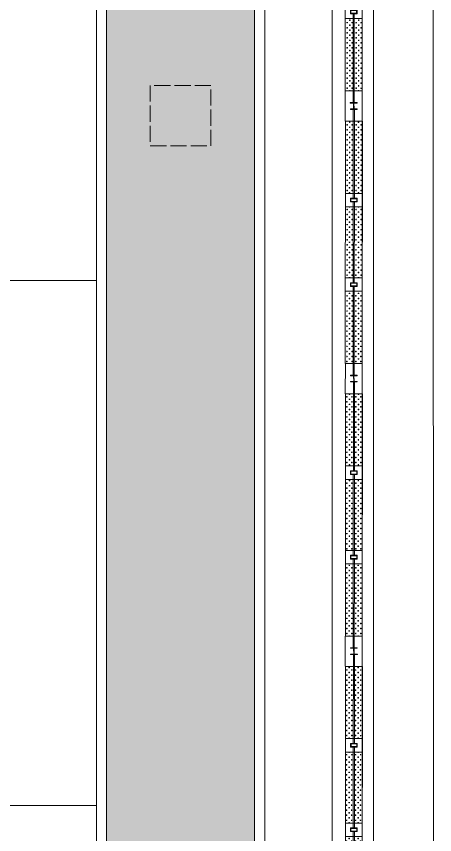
# Model space of a CAD drawing. Header units: millimetres. Extents: x 930469 to 1523124, y -120375 to 411163.
# Drawn here: x 1411738 to 1417949, y 131921 to 144078 of the extents above; entities that cross this region are included whole.
import ezdxf

# ---------------------------------------------------------------- set-up
doc = ezdxf.new("R2010")
doc.units = ezdxf.units.MM
doc.linetypes.add('ACAD_ISO02W100', pattern=[15, 12, -3])
doc.layers.get('Defpoints').update_dxf_attribs({"color": 8, "lineweight": 0})
for name, color, linetype, lineweight in [('A-DIM', 8, 'Continuous', 0), ('A-HATCH', 8, 'Continuous', 0), ('A-NET THAY', 8, 'Continuous', 0), ('COT VACH', 8, 'Continuous', 0), ('DANCU', 8, 'Continuous', 0), ('Hidden', 8, 'ACAD_ISO02W100', 0), ('Xref Landscape 2020 05 04$0$$0$KT-Tuong', 8, 'Continuous', 0), ('Xref Landscape 2020 05 04$0$A1-DIM', 8, 'Continuous', 0), ('Xref Landscape 2020 05 04$0$A1-KÝ HIỆU', 8, 'Continuous', 0), ('Xref Landscape 2020 05 04$0$CDC-E-Lighting', 8, 'Continuous', 0), ('Xref Landscape 2020 05 04$0$MANH', 8, 'Continuous', 0), ('Xref Landscape 2020 05 04$0$tree', 8, 'Continuous', 0), ('Xref Landscape 2020 05 04$0$Xref Landscape$0$THAY', 8, 'Continuous', 0)]:
    doc.layers.add(name, color=color, linetype=linetype, lineweight=lineweight)

# ---------------------------------------------------------------- blocks, each defined once
blk = doc.blocks.new('A$Cd8518536')
at = {"layer": 'Defpoints', "ltscale": 3}
blk.add_lwpolyline([(303.353, 245.926), (361.686, 245.926), (361.686, 8.593), (303.353, 8.593)], close=True, dxfattribs=at)
blk = doc.blocks.new('ukukd')
at = {"layer": 'A-DIM', "ltscale": 3, "xscale": 299.9999983522735, "yscale": 299.9999983522735, "zscale": 299.9999983522735}
blk.add_blockref('A$Cd8518536', (1089738, 446209), dxfattribs=at)
blk = doc.blocks.new('frefegthmm')
at = {"layer": 'A-HATCH', "ltscale": 3}
h = blk.add_hatch(dxfattribs=at)
h.set_pattern_fill('CROSS', color=256, scale=700)
h.set_pattern_definition([(0, (702952.46, 588222.34), (175, 175), [87.5, -262.5]), (90, (702996.21, 588178.6), (-175, 175), [87.5, -262.5])])
h.paths.add_polyline_path([(1564510, 527498), (1643410, 527498), (1643410, 510298), (1629210, 510298), (1629210, 512498), (1641210, 512498), (1641210, 525298), (1566710, 525298), (1566710, 510298), (1564510, 510298)])
at = {"layer": 'A-NET THAY', "ltscale": 3}
blk.add_lwpolyline([(1644460, 528648), (1563460, 528648), (1563460, 510648, 0.414214), (1564960, 509148), (1642960, 509148, 0.414214), (1644460, 510648)], format="xyb", close=True, dxfattribs=at)
for points in [[(1564360, 527648), (1643560, 527648), (1643560, 510148), (1629060, 510148), (1629060, 512648), (1641060, 512648), (1641060, 525148), (1566860, 525148), (1566860, 510148), (1564360, 510148)], [(1564510, 527498), (1643410, 527498), (1643410, 510298), (1629210, 510298), (1629210, 512498), (1641210, 512498), (1641210, 525298), (1566710, 525298), (1566710, 510298), (1564510, 510298)]]:
    blk.add_lwpolyline(points, close=True, dxfattribs=at)
for points in [[(1588060, 523798), (1588060, 525148)], [(1595860, 523798), (1595860, 525148)]]:
    blk.add_lwpolyline(points, dxfattribs=at)
at = {"layer": 'Hidden', "ltscale": 20}
blk.add_lwpolyline([(1586060, 525948), (1586060, 526848), (1585160, 526848), (1585160, 525948)], close=True, dxfattribs=at)
blk = doc.blocks.new('Xref Landscape 2020 05 04$0$123333')
at = {"layer": 'Xref Landscape 2020 05 04$0$tree'}
h = blk.add_hatch(dxfattribs=at)
h.set_pattern_fill('CROSS', color=256, scale=150)
h.set_pattern_definition([(9e-15, (-1079850.712, 449499.754), (37.5, 37.5), [18.75, -56.25]), (90, (-1079841.337, 449490.38), (-37.5, 37.5), [18.75, -56.25])])
h.paths.add_polyline_path([(350, 134), (1425, 134), (1425, 250), (350, 250)])
h = blk.add_hatch(dxfattribs=at)
h.set_pattern_fill('CROSS', color=256, scale=150)
h.set_pattern_definition([(9e-15, (-1078592.38, 449499.754), (37.5, 37.5), [18.75, -56.25]), (90, (-1078583.004, 449490.38), (-37.5, 37.5), [18.75, -56.25])])
h.paths.add_polyline_path([(1625, 134), (2675, 134), (2675, 250), (1625, 250)])
h = blk.add_hatch(dxfattribs=at)
h.set_pattern_fill('CROSS', color=256, scale=150)
h.set_pattern_definition([(9e-15, (-1077459.045, 449499.754), (37.5, 37.5), [18.75, -56.25]), (90, (-1077449.67, 449490.38), (-37.5, 37.5), [18.75, -56.25])])
h.paths.add_polyline_path([(2875, 134), (3950, 134), (3950, 250), (2875, 250)])
h = blk.add_hatch(dxfattribs=at)
h.set_pattern_fill('CROSS', color=256, scale=150)
h.set_pattern_definition([(9e-15, (-1079850.712, 449367.128), (37.5, 37.5), [18.75, -56.25]), (90, (-1079841.337, 449357.753), (-37.5, 37.5), [18.75, -56.25])])
h.paths.add_polyline_path([(350, 1), (1425, 1), (1425, 117), (350, 117)])
h = blk.add_hatch(dxfattribs=at)
h.set_pattern_fill('CROSS', color=256, scale=150)
h.set_pattern_definition([(9e-15, (-1078592.38, 449367.128), (37.5, 37.5), [18.75, -56.25]), (90, (-1078583.004, 449357.753), (-37.5, 37.5), [18.75, -56.25])])
h.paths.add_polyline_path([(1625, 1), (2675, 1), (2675, 117), (1625, 117)])
h = blk.add_hatch(dxfattribs=at)
h.set_pattern_fill('CROSS', color=256, scale=150)
h.set_pattern_definition([(9e-15, (-1077459.045, 449367.128), (37.5, 37.5), [18.75, -56.25]), (90, (-1077449.67, 449357.753), (-37.5, 37.5), [18.75, -56.25])])
h.paths.add_polyline_path([(2875, 1), (3950, 1), (3950, 117), (2875, 117)])
at = {"layer": 'Xref Landscape 2020 05 04$0$$0$KT-Tuong', "ltscale": 3}
for points in [[(125, 129), (161, 129, 0.414214), (168, 136), (168, 175), (175, 175), (175, 75), (168, 75), (168, 114, 0.414214), (161, 121), (125, 121)], [(4175, 129), (4139, 129, -0.414214), (4132, 136), (4132, 175), (4125, 175), (4125, 75), (4132, 75), (4132, 114, -0.414214), (4139, 121), (4175, 121)]]:
    blk.add_lwpolyline(points, format="xyb", dxfattribs=at)
for points in [[(1495, 75), (1550, 75), (1550, 175), (1495, 175)], [(1502, 82), (1543, 82), (1543, 168), (1502, 168)], [(2750, 75), (2805, 75), (2805, 175), (2750, 175)], [(2757, 82), (2798, 82), (2798, 168), (2757, 168)]]:
    blk.add_lwpolyline(points, close=True, dxfattribs=at)
at = {"layer": 'Xref Landscape 2020 05 04$0$A1-DIM'}
for points in [[(175, 134), (1495, 134), (1495, 117), (175, 117)], [(1550, 134), (2750, 134), (2750, 117), (1550, 117)], [(2805, 133), (4125, 134), (4125, 117), (2805, 117)]]:
    blk.add_lwpolyline(points, close=True, dxfattribs=at)
at = {"layer": 'Xref Landscape 2020 05 04$0$MANH'}
for p, q in [((1423, 250), (1423, 0)), ((1623, 250), (1623, 0)), ((2678, 250), (2678, 0)), ((2878, 250), (2878, 0))]:
    blk.add_line(p, q, dxfattribs=at)
blk.add_lwpolyline([(350, 250), (3950, 250), (3950, 0), (350, 0)], close=True, dxfattribs=at)
blk = doc.blocks.new('Xref Landscape 2020 05 04$0$hangrao')
at = {"layer": 'Xref Landscape 2020 05 04$0$A1-KÝ HIỆU'}
blk.add_lwpolyline([(67370, -115549), (67370, 22548), (67200, 22548), (67200, -115099)], dxfattribs=at)
at = {"layer": 'Xref Landscape 2020 05 04$0$MANH'}
blk.add_lwpolyline([(66949, -37220), (66949, -30481), (67199, -30481), (67199, -115099)], dxfattribs=at)
at = {"layer": 'Xref Landscape 2020 05 04$0$Xref Landscape$0$THAY'}
for p, q in [((67200, 22548), (67200, -115099)), ((67200, -34945), (67200, -89871)), ((66755, -35271), (66755, -114909))]:
    blk.add_line(p, q, dxfattribs=at)
for points in [[(66950, -54931), (67200, -54932), (67201, -54482), (66951, -54481)], [(66951, -58981), (67201, -58982), (67202, -58532), (66952, -58531)], [(66951, -63031), (67201, -63032), (67201, -62582), (66951, -62581)]]:
    blk.add_lwpolyline(points, close=True, dxfattribs=at)
blk.add_lwpolyline([(66951, -58981), (67201, -58982), (67202, -58532), (66951, -58531)], dxfattribs=at)
at = {"layer": 'Xref Landscape 2020 05 04$0$Xref Landscape$0$THAY', "rotation": 89.95503401451884}
for p in [(67200, -54832), (67201, -62932)]:
    blk.add_blockref('Xref Landscape 2020 05 04$0$123333', p, dxfattribs=at)
at = {"layer": 'Xref Landscape 2020 05 04$0$Xref Landscape$0$THAY', "xscale": -1, "rotation": 89.95503401451882}
for p in [(67204, -54582), (67205, -62682)]:
    blk.add_blockref('Xref Landscape 2020 05 04$0$123333', p, dxfattribs=at)

msp = doc.modelspace()

# ---------------------------------------------------------------- linework, layer by layer
at = {"layer": 'DANCU'}
msp.add_line((1417928.6, 145237.9), (1417949, 81975.2), dxfattribs=at)

# ---------------------------------------------------------------- block references
at = {"layer": 'A-DIM'}
msp.add_blockref('ukukd', (217183.1, -364133.5), dxfattribs=at)

# ---------------------------------------------------------------- next in the draw order: block references
at = {"layer": 'COT VACH', "rotation": 269.9999999999985}
msp.add_blockref('frefegthmm', (887778.3, 1728213.1), dxfattribs=at)

# ---------------------------------------------------------------- next in the draw order: block references
at = {"layer": 'Xref Landscape 2020 05 04$0$CDC-E-Lighting'}
msp.add_blockref('Xref Landscape 2020 05 04$0$hangrao', (1349671.8, 197453), dxfattribs=at)

doc.saveas('drawing.dxf')
